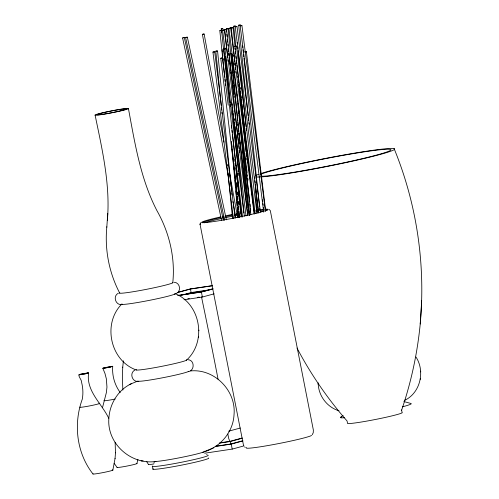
<?xml version="1.0" encoding="UTF-8"?>
<svg xmlns="http://www.w3.org/2000/svg" width="499" height="499" viewBox="0 0 499 499"><rect width="100%" height="100%" fill="white"/><g stroke="black" fill="none" stroke-linecap="round" stroke-linejoin="round"><path stroke-width="0.75" d="M296.999 348.04C310.79 374.206 327.612 398.726 347.079 420.994L347.566 423.489A27.994 1.609 -11.1 0 0 378.286 418.904A27.994 1.609 -11.1 0 0 402.075 412.417L401.583 409.922L401.552 410.359C411.114 382.409 417.376 353.386 420.227 323.982L420.295 322.996C425.647 263.877 416.64 203.586 394.123 148.652M107.347 220.633C110.51 184.998 102.276 149.819 95.109 115.2M122.742 367.121L122.355 377.631L122.866 390.062M81.792 373.951L88.641 372.853C85.822 390.91 101.702 403.485 108.77 418.305M104.74 367.644L112.718 366.285C111.969 375.547 114.67 385.028 120.215 392.488M243.543 445.507L200.062 224.369M200.087 224.051L200.929 222.517M404.309 400.497C420.283 393.306 425.379 371.35 415.979 357.022M339.002 410.783C326.945 407.296 318.106 395.308 318.212 382.802M420.227 323.982L421.674 300.766M186.47 360.203C206.985 341.678 200.76 304.01 174.999 293.549A27.252 1.566 -11.1 0 1 151.839 299.862A27.252 1.566 -11.1 0 1 121.943 304.328M93.032 474.031C76.515 453.086 73.278 423.901 82.291 399.163C83.258 393.854 83.059 388.234 81.668 382.664C82.31 379.876 75.524 373.982 81.2 374.15M88.641 372.853L86.165 373.57M107.715 214.052L107.74 213.684L106.811 227.195M106.836 226.771C104.59 249.537 109.088 272.909 119.748 293.156M102.488 407.695L106.374 392.594L106.961 387.074L106.349 378.816L104.958 373.427L102.813 368.218L111.832 366.466L111.009 366.809M112.718 366.285L110.248 367.002M112.843 470.164L115.057 458.456M115.475 452.843L115.132 442.314M172.773 282.802C175.399 257.783 169.273 232.347 156.886 210.566C140.487 178.817 134.855 143.157 128.405 108.433M200.049 224.612L200.099 223.808M198.377 337.343L198.427 336.688M198.852 330.775L198.901 330.095M318.119 384.299L318.175 383.494M420.669 371.911L420.726 371.106M420.295 379.383L420.351 378.604M115.044 458.681L115.494 452.587M154.241 461.943L154.004 463.147M122.723 367.383L123.384 360.827M136.919 463.596L137.911 459.323M178.567 291.603C180.981 288.098 178.761 282.453 174.276 282.278M312.231 434.735L313.241 432.72L313.36 430.038L270.302 210.584L268.874 209.249M224.644 220.252L185.628 37.618L186.582 37.169L187.368 37.182L226.378 219.816M121.974 303.903C102.27 323.302 110.098 360.683 136.321 369.996M223.271 49.644L223.826 49.732L223.29 49.969M249.725 201.796L232.004 55.532L232.334 55.339M244.791 51.815L246.4 51.746L244.809 52.021M340.786 417.195L343.125 415.399M131.642 383.6C118.45 389.538 109.942 403.385 108.907 417.644L108.838 418.611C106.948 443.854 131.262 465.18 155.931 461.45M202.669 452.325C219.685 447.759 233.139 432.589 234.031 414.725L234.106 413.758C235.79 390.218 214.221 368.586 190.649 370.925M224.282 73.241L219.816 30.664L220.583 30.458L221.6 30.533L241.167 217.09M221.6 30.576L219.816 30.664M227.706 57.522L224.787 29.653L225.548 29.447L226.565 29.528L238.578 144.092M226.565 29.566L224.787 29.653M228.099 28.799L226.321 28.855L228.099 28.761L247.666 215.319M233.064 27.794L231.287 27.844L233.064 27.751L246.057 151.609M221.225 105.389L215.793 51.16L216.56 50.954L217.57 51.023L231.149 186.595M118.382 293.194C112.344 296.032 115.743 305.981 122.342 304.49M177.588 292.707L174.425 294.316M134.948 370.052C128.96 372.859 132.266 382.752 138.816 381.323M234.73 46.27L236.451 46.164L256.954 213.273M188.223 371.674C194.841 370.769 194.803 360.022 187.973 359.704M129.235 384.598L137.824 381.061M204.403 451.601L213.709 447.771M223.259 48.372L224.98 48.309L223.265 48.484M80.445 374.344L79.615 374.687L81.175 374.543M104.522 367.775L103.705 368.056L104.503 368.081M86.926 373.377L87.749 373.034L84.237 373.508M222.386 49.75L222.049 49.894L222.336 52.258M177.582 292.395L190.175 288.965L212.374 285.653M177.7 292.508L190.437 289.033L212.624 285.727M181.387 295.208L191.129 292.551L211.782 289.47M185.347 294.622L192.04 292.801L207.933 290.424M212.774 288.802L201.141 291.971L178.193 295.396M177.675 295.589L201.403 292.046L213.148 288.84M184.012 299.774L202.382 297.03L214.127 293.83M228.629 431.198L240.281 428.023M219.965 442.85L229.858 441.372L242.233 437.997M219.616 443.087L230.301 441.496L242.003 438.303M215.524 446.268L230.794 443.985L242.495 440.798M215.163 446.511L231.237 444.11L242.982 440.91M204.659 453.211L232.216 449.094L243.961 445.894M110.79 366.94L102.806 368.299M80.663 374.213L83.165 373.72M86.707 373.508L84.2 374.001M109.655 367.202L104.709 368.125M85.572 373.763L83.009 374.287M81.755 374.512L83.133 374.213M82.098 374.393L78.73 374.868M187.792 298.832L189.314 298.602M197.685 297.354L199.207 297.13M224.332 56.83L225.573 56.874L230.058 102.594M225.23 48.59L224.463 48.796L225.242 48.877M232.197 54.085L231.199 54.31L237.281 116.304M232.21 54.372L231.199 54.31M232.784 55.607L232.004 55.532M230.288 53.318L231.293 53.374L230.288 53.536M224.344 57.098L225.573 56.874M223.34 139.102L204.153 34.032L203.137 34.019L202.401 34.387L228.723 178.58M233.788 26.216L235.503 26.048L233.725 26.179L235.84 46.307M234.736 46.407L236.451 46.164M403.828 401.539L410.97 403.491A36.071 2.077 -11.1 0 1 402.543 406.797M221.225 28.898L223.003 28.848L221.225 28.867L221.568 32.778M215.793 51.16L217.57 51.023M238.69 25.175L240.474 25.044L238.69 25.175L248.19 115.743M185.628 37.618L187.368 37.182M223.352 220.171L184.337 37.531L183.551 37.519L182.597 37.974L221.612 220.608M182.597 37.974L184.337 37.531M228.224 105.245L222.504 58.04L221.263 58.015L220.733 58.246L236.763 190.581M220.733 58.246L222.504 58.04M235.135 218.194L214.726 51.859L213.709 51.802L212.948 52.064L233.364 218.4M212.948 52.064L214.726 51.859M265.399 211.208L241.953 25.667L240.936 25.599L240.175 25.867L263.721 212.181M240.175 25.867L241.953 25.667M260.441 212.137L236.994 26.597L235.977 26.528L235.216 26.796L258.763 213.11M235.216 26.796L236.994 26.597M254.128 213.928L230.681 28.387L229.665 28.318L228.904 28.58L247.173 173.147M228.904 28.58L230.681 28.387M247.722 214.938L224.369 30.171L223.352 30.102L222.598 30.37L246.044 215.911M222.598 30.37L224.369 30.171M202.401 34.387L204.153 34.032M245.315 447.472L244.597 446.898M206.63 454.271L207.06 454.608M114.152 463.284L117.109 467.463M146.581 461.444L148.502 464.544M229.858 441.372L228.698 438.421L227.831 434.011M201.403 292.046L202.382 297.03M231.237 444.11L232.216 449.094M230.301 441.496L230.794 443.985M190.437 289.033L191.129 292.551M152.482 466.459L153.031 469.247M223.614 140.637L223.895 142.171M229.359 172.086L237.618 217.339M232.927 201.59L233.201 203.124M233.482 204.652L235.865 217.695M247.373 174.694L247.566 176.241M247.86 178.561L248.053 180.108M228.261 49.413L228.461 50.96M228.748 53.281L229.041 55.601M229.334 57.921L233.931 94.255M237.736 124.401L237.936 125.948M238.229 128.268L238.616 131.362M238.815 132.909L239.108 135.229M239.302 136.776L249.263 215.624M237.231 134.649L237.43 136.196M234.867 47.916L235.054 49.463M235.341 51.784L235.528 53.331M235.908 56.424L236.195 58.745M236.383 60.292L236.763 63.385M236.95 64.932L255.182 213.472M231.916 103.804L232.11 105.351M232.49 108.451L232.871 111.545M233.152 113.866L233.345 115.412M233.719 118.506L233.912 120.053M234.199 122.374L234.387 123.92M234.673 126.241L234.861 127.788M235.148 130.108L235.335 131.655M235.715 134.755L235.908 136.302M236.189 138.622L236.383 140.169M223.833 49.781L243.387 209.106M243.574 210.653L243.861 212.973M227.107 79.254L227.294 80.801M222.529 53.805L222.81 56.131M223.097 58.452L223.284 59.999M231.355 125.754L231.642 128.081M231.929 130.401L232.21 132.722M232.403 134.268L242.558 217.046M246.4 51.796L265.711 211.171M262.53 199.775L262.717 201.322M262.998 203.642L263.191 205.189M263.472 207.509L263.753 209.829M237.755 76.135L237.942 77.682M238.316 80.776L238.503 82.323M238.784 84.649L239.065 86.969M239.252 88.516L254.44 213.89M233.775 55.32L233.962 56.867M234.243 59.194L234.524 61.514M234.804 63.835L234.998 65.381M235.279 67.702L235.466 69.255M235.746 71.575L235.933 73.122M250.005 204.116L250.286 206.443M250.473 207.989L250.754 210.31M234.786 159.418L235.066 161.738M235.254 163.285L235.54 165.612M235.821 167.932L241.728 216.685M236.95 192.127L237.231 194.454M237.512 196.774L237.798 199.095M238.079 201.415L238.266 202.962M242.664 45.945L242.826 47.492M243.069 49.813L243.393 52.906M243.556 54.46L243.799 56.78M243.961 58.327L259.555 206.954M259.717 208.501L259.96 210.821M248.352 117.29L248.677 120.384M248.92 122.704L249.088 124.257M254.609 176.896L254.771 178.442M255.014 180.763L255.257 183.083M255.419 184.636L258.345 212.499M237.212 42.309L237.374 43.856M237.699 46.95L237.861 48.497M238.104 50.823L238.347 53.144M238.51 54.69L246.063 126.684M246.225 128.231L246.469 130.551M240.144 87.331L240.306 88.884M240.549 91.205L240.792 93.525M241.036 95.845L241.279 98.172M241.441 99.719L241.766 102.813M241.928 104.366L247.205 154.678M247.367 156.224L247.61 158.551M247.934 161.645L248.097 163.192M246.219 153.156L246.543 156.249M246.787 158.576L246.949 160.123M231.287 27.882L234.779 61.171M234.942 62.718L235.185 65.038M235.428 67.359L235.59 68.912M244.441 153.287L244.604 154.833M244.766 156.38L250.854 214.439M236.601 90.238L236.763 91.785M237.087 94.879L237.25 96.432M237.493 98.752L237.736 101.072M237.979 103.399L249.756 215.637M238.747 145.639L239.071 148.733M239.233 150.28L239.476 152.607M226.321 28.892L226.646 31.986M226.889 34.312L227.132 36.633M227.457 39.727L227.7 42.053M227.943 44.374L228.105 45.92M228.43 49.021L228.673 51.341M228.916 53.661L229.16 55.982M229.403 58.308L229.652 60.629M229.896 62.949L230.139 65.275M230.463 68.369L230.625 69.916M230.869 72.243L231.031 73.79M237.362 134.169L237.605 136.489M227.949 59.843L228.112 61.396M234.125 118.675L234.287 120.222M234.53 122.548L234.773 124.869M234.935 126.415L244.354 216.21M224.444 74.788L224.687 77.108M224.937 79.435L225.18 81.755M225.423 84.075L225.585 85.622M231.43 141.36L239.389 217.221M231.673 102.888L231.904 105.208M232.06 106.761L232.372 109.861M232.528 111.408L238.578 171.837M238.734 173.384L238.965 175.71M228.423 88.311L228.579 89.857M236.57 169.654L236.726 171.201M236.956 173.527L237.268 176.627M237.424 178.174L237.73 181.274M237.886 182.821L238.273 186.695M238.428 188.248L239.67 200.642M239.907 202.962L240.063 204.515M240.368 207.615L240.524 209.162M231.305 188.142L231.617 191.242M231.773 192.795L232.004 195.115M221.462 107.715L221.693 110.042M221.924 112.362L222.08 113.915M227.126 164.271L227.276 165.818M227.588 168.918L227.825 171.244M227.974 172.791L232.553 218.5M238.148 106.861L238.372 109.181M238.528 110.734L238.834 113.834M238.984 115.381L248.034 207.603M248.259 209.929L248.415 211.482A33.764 1.946 -11.1 0 1 249.999 211.183M237.437 117.858L237.736 120.951M237.892 122.505L238.273 126.378M238.422 127.931L238.728 131.031M238.959 133.352L239.183 135.678M239.414 138.005L239.639 140.331M239.869 142.652L240.019 144.205M230.282 104.921L230.438 106.468M236.214 165.369L236.37 166.916M236.669 170.016L236.825 171.569M237.05 173.895L240.094 204.889M240.244 206.443L240.474 208.769M240.78 211.869L240.93 213.416M235.659 177.912L235.809 179.465M236.114 182.565L236.264 184.112M236.57 187.212L236.794 189.539M237.025 191.866L237.256 194.186M237.48 196.512L237.786 199.612M237.936 201.159L238.241 204.259M238.472 206.586L238.772 209.686M238.927 211.239L239.532 217.439M231.667 145.284L231.81 146.837M232.016 149.164L232.297 152.27M232.434 153.823L238.142 217.445M257.004 210.559L255.993 199.095L255.594 184.511M233.663 162.948L233.794 164.502M234.118 168.388L234.249 169.941M234.58 173.82L234.773 176.153M235.104 180.039L235.297 182.366M235.559 185.472L235.753 187.805M236.015 190.911L236.277 194.017M236.476 196.344L236.8 200.23M236.931 201.783L237.262 205.663M237.393 207.222L238.241 217.314M232.247 65.026L232.372 66.579M232.69 70.465L232.883 72.798M233.077 75.131L233.326 78.237M233.52 80.57L233.713 82.896M233.9 85.229L234.156 88.335M234.349 90.668L234.474 92.221M234.792 96.107L234.917 97.661M153.767 463.97A10.18 0.586 -11.1 0 1 148.515 464.382M186.501 359.804A25.773 1.485 -11.1 0 1 161.296 366.434A25.773 1.485 -11.1 0 1 136.346 369.597M207.977 455.182A28.505 1.64 -11.1 0 1 180.108 462.517A28.505 1.64 -11.1 0 1 152.513 466.016M188.666 371.375A25.773 1.485 -11.1 0 1 163.491 377.606A25.773 1.485 -11.1 0 1 138.51 381.167M172.804 282.378A27.252 1.566 -11.1 0 1 146.157 289.389A27.252 1.566 -11.1 0 1 119.779 292.732M204.434 451.202A25.773 1.485 -11.1 0 1 182.534 457.178A25.773 1.485 -11.1 0 1 154.247 461.394M208.526 457.976A28.505 1.64 -11.1 0 1 180.65 465.311A28.505 1.64 -11.1 0 1 153.062 468.804M201.49 296.786A658.169 75.524 78.5 0 1 218.057 379.178M143.151 460.802A10.18 0.586 -11.1 0 1 141.205 460.739M344.385 417.744A36.071 2.077 -11.1 0 1 341.709 416.746M265.499 209.168A33.764 1.946 -11.1 0 1 247.379 215.294M246.656 215.449A33.764 1.946 -11.1 0 1 204.353 222.648A33.764 1.946 -11.1 0 1 220.714 216.884M222.292 216.529A33.764 1.946 -11.1 0 1 223.758 216.21M225.255 215.886A33.764 1.946 -11.1 0 1 232.085 214.476M236.432 213.622A33.764 1.946 -11.1 0 1 238.597 213.21M255.962 210.254A33.764 1.946 -11.1 0 1 258.37 209.917M259.848 209.723A33.764 1.946 -11.1 0 1 264.295 209.243M311.588 435.446A33.408 1.921 -11.1 0 1 274.675 444.335A33.408 1.921 -11.1 0 1 246.612 447.615M202.182 222.791A33.732 1.94 -11.1 0 1 220.87 217.614M222.448 217.265A33.732 1.94 -11.1 0 1 223.914 216.946M225.411 216.622A33.732 1.94 -11.1 0 1 232.235 215.212M234.399 214.782A33.732 1.94 -11.1 0 1 238.023 214.083M248.571 212.187A33.732 1.94 -11.1 0 1 250.13 211.925M256.087 210.996A33.732 1.94 -11.1 0 1 258.488 210.659M259.973 210.466A33.732 1.94 -11.1 0 1 263.721 210.048M265.618 209.911A33.732 1.94 -11.1 0 1 267.82 209.979M204.484 222.81A35.13 2.021 -11.1 0 1 221.394 218.55M222.835 218.231A35.13 2.021 -11.1 0 1 224.251 217.926M225.691 217.62A35.13 2.021 -11.1 0 1 233.083 216.098M234.592 215.799A35.13 2.021 -11.1 0 1 238.36 215.069M248.527 213.235A35.13 2.021 -11.1 0 1 250.018 212.979M257.079 211.869A35.13 2.021 -11.1 0 1 258.588 211.651M260.721 211.364A35.13 2.021 -11.1 0 1 262.636 211.127M260.129 174.556A67.328 3.873 -11.1 0 1 360.833 152.382A67.328 3.873 -11.1 0 1 363.422 158.389A67.328 3.873 -11.1 0 1 260.852 176.241M260.815 173.552A71.257 4.104 -11.1 0 1 367.501 151.078A71.257 4.104 -11.1 0 1 368.306 157.497A71.257 4.104 -11.1 0 1 261.233 176.914M260.029 176.983A71.257 4.104 -11.1 0 1 255.825 176.927M255.856 175.498A71.257 4.104 -11.1 0 1 258.426 174.388M115.188 399.05A10.18 0.586 -11.1 0 1 104.715 400.273M136.271 463.415A10.18 0.586 -11.1 0 1 128.28 465.798A10.18 0.586 -11.1 0 1 117.122 467.301M99.095 403.236A10.18 0.586 -11.1 0 1 91.105 405.612A10.18 0.586 -11.1 0 1 79.946 407.122M112.188 469.983A10.18 0.586 -11.1 0 1 104.204 472.36A10.18 0.586 -11.1 0 1 93.045 473.869M224.001 29.416L225.723 29.36L224.001 29.416M223.458 48.989L225.18 48.921L223.458 48.989M230.083 27.457L231.804 27.445L230.083 27.457M101.484 114.62A17.103 0.986 -11.1 0 0 128.386 108.701A17.103 0.986 -11.1 0 0 105.401 112.132A17.103 0.986 -11.1 0 0 101.484 114.62M102.782 114.265A14.945 0.861 -11.1 0 0 126.284 109.094A14.945 0.861 -11.1 0 0 106.206 112.094A14.945 0.861 -11.1 0 0 102.782 114.265"/></g></svg>
